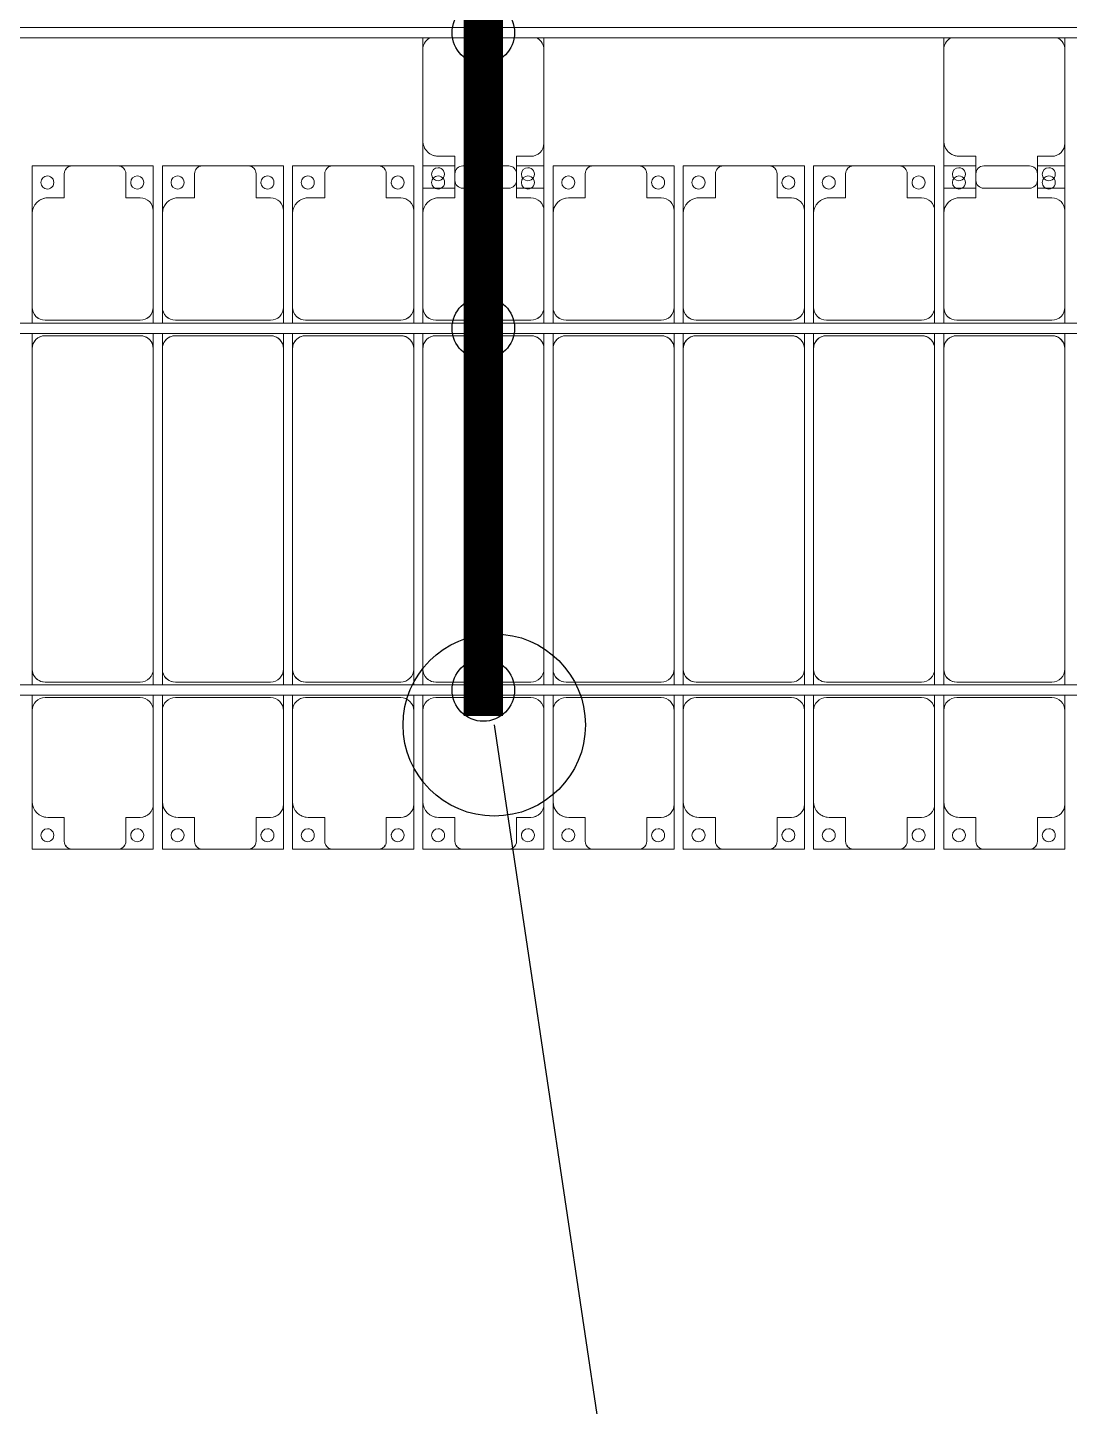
# Model space of a CAD drawing. Header units: millimetres. Extents: x -178706 to 107777, y -87310 to 933.
# Drawn here: x -158641 to -154641, y -81927 to -76631 of the extents above; entities that cross this region are included whole.
import ezdxf

# ---------------------------------------------------------------- set-up
doc = ezdxf.new("R2010")
doc.units = ezdxf.units.MM
doc.layers.add('A-GENM', color=13, linetype='Continuous', lineweight=9)
doc.layers.add('S-BEAM', color=12, linetype='Continuous', lineweight=9)
for name, color, linetype in [('GC-BICH NEO', 6, 'Continuous'), ('GC-DAY NEO', 5, 'Continuous'), ('GC-HOP 40x60 GIA CUONG', 1, 'Continuous')]:
    doc.layers.add(name, color=color, linetype=linetype)

# ---------------------------------------------------------------- blocks, each defined once
blk = doc.blocks.new('Dải phao đi lại kèm đỡ invester - DẢI PHAO ĐI LẠI-19658-BỐ TRÍ KHUNG KẾT CẤU BÈ PIN 04')
at = {"layer": 'A-GENM', "color": 7}
for p, q in [((12258.4, 1312.2), (12411.8, 1312.2)), ((12258.4, 1129.7), (12258.4, 1312.2)), ((12381.8, 1282.2), (12381.8, 1189.7)), ((12588.2, 1312.2), (12411.8, 1312.2)), ((12588.2, 1312.2), (12723.4, 1312.2)), ((12618.2, 1189.7), (12618.2, 1282.2)), ((12723.4, 1312.2), (12723.4, 1139.7)), ((12758.4, 1312.2), (12911.8, 1312.2)), ((12758.4, 1129.7), (12758.4, 1312.2)), ((12881.8, 1282.2), (12881.8, 1189.7)), ((13088.2, 1312.2), (12911.8, 1312.2)), ((13088.2, 1312.2), (13223.4, 1312.2)), ((13118.2, 1189.7), (13118.2, 1282.2)), ((13223.4, 1312.2), (13223.4, 1139.7)), ((13258.4, 1312.2), (13411.8, 1312.2)), ((13258.4, 1129.7), (13258.4, 1312.2)), ((13381.8, 1282.2), (13381.8, 1189.7)), ((13588.2, 1312.2), (13411.8, 1312.2)), ((13588.2, 1312.2), (13723.4, 1312.2)), ((13618.2, 1189.7), (13618.2, 1282.2)), ((13723.4, 1312.2), (13723.4, 1139.7)), ((13758.4, 1312.2), (13881.8, 1312.2)), ((13758.4, 1129.7), (13758.4, 1312.2)), ((13881.8, 1282.2), (13881.8, 1189.7)), ((14088.2, 1312.2), (13911.8, 1312.2)), ((14118.2, 1312.2), (14223.4, 1312.2)), ((14118.2, 1189.7), (14118.2, 1282.2)), ((14223.4, 1312.2), (14223.4, 1139.7)), ((14258.4, 1312.2), (14411.8, 1312.2)), ((14258.4, 1129.7), (14258.4, 1312.2)), ((14381.8, 1282.2), (14381.8, 1189.7)), ((14588.2, 1312.2), (14411.8, 1312.2)), ((14588.2, 1312.2), (14723.4, 1312.2)), ((14618.2, 1189.7), (14618.2, 1282.2)), ((14723.4, 1312.2), (14723.4, 1139.7)), ((14758.4, 1312.2), (14911.8, 1312.2)), ((14758.4, 1129.7), (14758.4, 1312.2)), ((14881.8, 1282.2), (14881.8, 1189.7)), ((15088.2, 1312.2), (14911.8, 1312.2)), ((15088.2, 1312.2), (15223.4, 1312.2)), ((15118.2, 1189.7), (15118.2, 1282.2)), ((15223.4, 1312.2), (15223.4, 1139.7)), ((15258.4, 1312.2), (15411.8, 1312.2)), ((15258.4, 1129.7), (15258.4, 1312.2)), ((15381.8, 1282.2), (15381.8, 1189.7)), ((15588.2, 1312.2), (15411.8, 1312.2)), ((15588.2, 1312.2), (15723.4, 1312.2)), ((15618.2, 1189.7), (15618.2, 1282.2)), ((15723.4, 1312.2), (15723.4, 1139.7)), ((15758.4, 1312.2), (15881.8, 1312.2)), ((15758.4, 1129.7), (15758.4, 1312.2)), ((15881.8, 1282.2), (15881.8, 1189.7)), ((16088.2, 1312.2), (15911.8, 1312.2)), ((16118.2, 1312.2), (16223.4, 1312.2)), ((16118.2, 1189.7), (16118.2, 1282.2)), ((16223.4, 1312.2), (16223.4, 1139.7)), ((12381.8, 1189.7), (12318.4, 1189.7)), ((12673.4, 1189.7), (12618.2, 1189.7)), ((12881.8, 1189.7), (12818.4, 1189.7)), ((13173.4, 1189.7), (13118.2, 1189.7)), ((13381.8, 1189.7), (13318.4, 1189.7)), ((13673.4, 1189.7), (13618.2, 1189.7)), ((13881.8, 1189.7), (13818.4, 1189.7)), ((14173.4, 1189.7), (14118.2, 1189.7)), ((14381.8, 1189.7), (14318.4, 1189.7)), ((14673.4, 1189.7), (14618.2, 1189.7)), ((14881.8, 1189.7), (14818.4, 1189.7)), ((15173.4, 1189.7), (15118.2, 1189.7)), ((15381.8, 1189.7), (15318.4, 1189.7)), ((15673.4, 1189.7), (15618.2, 1189.7)), ((15881.8, 1189.7), (15818.4, 1189.7)), ((16173.4, 1189.7), (16118.2, 1189.7)), ((12258.4, 1129.7), (12258.4, 769.7)), ((12723.4, 769.7), (12723.4, 1139.7)), ((12758.4, 1129.7), (12758.4, 769.7)), ((13223.4, 769.7), (13223.4, 1139.7)), ((13258.4, 1129.7), (13258.4, 769.7)), ((13723.4, 769.7), (13723.4, 1139.7)), ((13758.4, 1129.7), (13758.4, 769.7)), ((14223.4, 769.7), (14223.4, 1139.7)), ((14258.4, 1129.7), (14258.4, 769.7)), ((14723.4, 769.7), (14723.4, 1139.7)), ((14758.4, 1129.7), (14758.4, 769.7)), ((15223.4, 769.7), (15223.4, 1139.7)), ((15258.4, 1129.7), (15258.4, 769.7)), ((15723.4, 769.7), (15723.4, 1139.7)), ((15758.4, 1129.7), (15758.4, 769.7)), ((16223.4, 769.7), (16223.4, 1139.7)), ((12258.4, 708.9), (12258.4, 769.7)), ((12723.4, 769.7), (12723.4, 708.9)), ((12758.4, 708.9), (12758.4, 769.7)), ((13223.4, 769.7), (13223.4, 708.9)), ((13258.4, 708.9), (13258.4, 769.7)), ((13723.4, 769.7), (13723.4, 708.9)), ((13758.4, 708.9), (13758.4, 769.7)), ((14223.4, 769.7), (14223.4, 708.9)), ((14258.4, 708.9), (14258.4, 769.7)), ((14723.4, 769.7), (14723.4, 708.9)), ((14758.4, 708.9), (14758.4, 769.7)), ((15223.4, 769.7), (15223.4, 708.9)), ((15258.4, 708.9), (15258.4, 769.7)), ((15723.4, 769.7), (15723.4, 708.9)), ((15758.4, 708.9), (15758.4, 769.7)), ((16223.4, 769.7), (16223.4, 708.9)), ((12308.4, 719.7), (12673.4, 719.7)), ((12808.4, 719.7), (13173.4, 719.7)), ((13308.4, 719.7), (13673.4, 719.7)), ((13808.4, 719.7), (14173.4, 719.7)), ((14308.4, 719.7), (14673.4, 719.7)), ((14808.4, 719.7), (15173.4, 719.7)), ((15308.4, 719.7), (15673.4, 719.7)), ((15808.4, 719.7), (16173.4, 719.7)), ((12258.4, 610.3), (12258.4, 668.9)), ((12673.4, 660.3), (12308.4, 660.3)), ((12723.4, 668.9), (12723.4, 610.3)), ((12758.4, 610.3), (12758.4, 668.9)), ((13173.4, 660.3), (12808.4, 660.3)), ((13223.4, 668.9), (13223.4, 610.3)), ((13258.4, 610.3), (13258.4, 668.9)), ((13673.4, 660.3), (13308.4, 660.3)), ((13723.4, 668.9), (13723.4, 610.3)), ((13758.4, 610.3), (13758.4, 668.9)), ((14173.4, 660.3), (13808.4, 660.3)), ((14223.4, 668.9), (14223.4, 610.3)), ((14258.4, 610.3), (14258.4, 668.9)), ((14673.4, 660.3), (14308.4, 660.3)), ((14723.4, 668.9), (14723.4, 610.3)), ((14758.4, 610.3), (14758.4, 668.9)), ((15173.4, 660.3), (14808.4, 660.3)), ((15223.4, 668.9), (15223.4, 610.3)), ((15258.4, 610.3), (15258.4, 668.9)), ((15673.4, 660.3), (15308.4, 660.3)), ((15723.4, 668.9), (15723.4, 610.3)), ((15758.4, 610.3), (15758.4, 668.9)), ((16173.4, 660.3), (15808.4, 660.3)), ((16223.4, 668.9), (16223.4, 610.3)), ((12258.4, 610.3), (12258.4, -620.3)), ((12723.4, -620.3), (12723.4, 610.3)), ((12758.4, 610.3), (12758.4, -620.3)), ((13223.4, -620.3), (13223.4, 610.3)), ((13258.4, 610.3), (13258.4, -620.3)), ((13723.4, -620.3), (13723.4, 610.3)), ((13758.4, 610.3), (13758.4, -620.3)), ((14223.4, -620.3), (14223.4, 610.3)), ((14258.4, 610.3), (14258.4, -620.3)), ((14723.4, -620.3), (14723.4, 610.3)), ((14758.4, 610.3), (14758.4, -620.3)), ((15223.4, -620.3), (15223.4, 610.3)), ((15258.4, 610.3), (15258.4, -620.3)), ((15723.4, -620.3), (15723.4, 610.3)), ((15758.4, 610.3), (15758.4, -620.3)), ((16223.4, -620.3), (16223.4, 610.3)), ((12258.4, -681.1), (12258.4, -620.3)), ((12723.4, -620.3), (12723.4, -681.1)), ((12758.4, -681.1), (12758.4, -620.3)), ((13223.4, -620.3), (13223.4, -681.1)), ((13258.4, -681.1), (13258.4, -620.3)), ((13723.4, -620.3), (13723.4, -681.1)), ((13758.4, -681.1), (13758.4, -620.3)), ((14223.4, -620.3), (14223.4, -681.1)), ((14258.4, -681.1), (14258.4, -620.3)), ((14723.4, -620.3), (14723.4, -681.1)), ((14758.4, -681.1), (14758.4, -620.3)), ((15223.4, -620.3), (15223.4, -681.1)), ((15258.4, -681.1), (15258.4, -620.3)), ((15723.4, -620.3), (15723.4, -681.1)), ((15758.4, -681.1), (15758.4, -620.3)), ((16223.4, -620.3), (16223.4, -681.1)), ((12308.4, -670.3), (12673.4, -670.3)), ((12808.4, -670.3), (13173.4, -670.3)), ((13308.4, -670.3), (13673.4, -670.3)), ((13808.4, -670.3), (14173.4, -670.3)), ((14308.4, -670.3), (14673.4, -670.3)), ((14808.4, -670.3), (15173.4, -670.3)), ((15308.4, -670.3), (15673.4, -670.3)), ((15808.4, -670.3), (16173.4, -670.3)), ((12258.4, -779.7), (12258.4, -721.1)), ((12673.4, -729.7), (12308.4, -729.7)), ((12723.4, -721.1), (12723.4, -779.7)), ((12758.4, -779.7), (12758.4, -721.1)), ((13173.4, -729.7), (12808.4, -729.7)), ((13223.4, -721.1), (13223.4, -779.7)), ((13258.4, -779.7), (13258.4, -721.1)), ((13673.4, -729.7), (13308.4, -729.7)), ((13723.4, -721.1), (13723.4, -779.7)), ((13758.4, -779.7), (13758.4, -721.1)), ((14173.4, -729.7), (13808.4, -729.7)), ((14223.4, -721.1), (14223.4, -779.7)), ((14258.4, -779.7), (14258.4, -721.1)), ((14673.4, -729.7), (14308.4, -729.7)), ((14723.4, -721.1), (14723.4, -779.7)), ((14758.4, -779.7), (14758.4, -721.1)), ((15173.4, -729.7), (14808.4, -729.7)), ((15223.4, -721.1), (15223.4, -779.7)), ((15258.4, -779.7), (15258.4, -721.1)), ((15673.4, -729.7), (15308.4, -729.7)), ((15723.4, -721.1), (15723.4, -779.7)), ((15758.4, -779.7), (15758.4, -721.1)), ((16173.4, -729.7), (15808.4, -729.7)), ((16223.4, -721.1), (16223.4, -779.7)), ((12258.4, -779.7), (12258.4, -1129.7)), ((12723.4, -1139.7), (12723.4, -779.7)), ((12758.4, -779.7), (12758.4, -1129.7)), ((13223.4, -1139.7), (13223.4, -779.7)), ((13258.4, -779.7), (13258.4, -1129.7)), ((13723.4, -1139.7), (13723.4, -779.7)), ((13758.4, -779.7), (13758.4, -1129.7)), ((14223.4, -1139.7), (14223.4, -779.7)), ((14258.4, -779.7), (14258.4, -1129.7)), ((14723.4, -1139.7), (14723.4, -779.7)), ((14758.4, -779.7), (14758.4, -1129.7)), ((15223.4, -1139.7), (15223.4, -779.7)), ((15258.4, -779.7), (15258.4, -1129.7)), ((15723.4, -1139.7), (15723.4, -779.7)), ((15758.4, -779.7), (15758.4, -1129.7)), ((16223.4, -1139.7), (16223.4, -779.7)), ((12258.4, -1312.2), (12258.4, -1129.7)), ((12723.4, -1139.7), (12723.4, -1312.2)), ((12758.4, -1312.2), (12758.4, -1129.7)), ((13223.4, -1139.7), (13223.4, -1312.2)), ((13258.4, -1312.2), (13258.4, -1129.7)), ((13723.4, -1139.7), (13723.4, -1312.2)), ((13758.4, -1312.2), (13758.4, -1129.7)), ((14223.4, -1139.7), (14223.4, -1312.2)), ((14258.4, -1312.2), (14258.4, -1129.7)), ((14723.4, -1139.7), (14723.4, -1312.2)), ((14758.4, -1312.2), (14758.4, -1129.7)), ((15223.4, -1139.7), (15223.4, -1312.2)), ((15258.4, -1312.2), (15258.4, -1129.7)), ((15723.4, -1139.7), (15723.4, -1312.2)), ((15758.4, -1312.2), (15758.4, -1129.7)), ((16223.4, -1139.7), (16223.4, -1312.2)), ((12318.4, -1189.7), (12381.8, -1189.7)), ((12381.8, -1189.7), (12381.8, -1282.2)), ((12618.2, -1282.2), (12618.2, -1189.7)), ((12618.2, -1189.7), (12673.4, -1189.7)), ((12818.4, -1189.7), (12881.8, -1189.7)), ((12881.8, -1189.7), (12881.8, -1282.2)), ((13118.2, -1282.2), (13118.2, -1189.7)), ((13118.2, -1189.7), (13173.4, -1189.7)), ((13318.4, -1189.7), (13381.8, -1189.7)), ((13381.8, -1189.7), (13381.8, -1282.2)), ((13618.2, -1282.2), (13618.2, -1189.7)), ((13618.2, -1189.7), (13673.4, -1189.7)), ((13818.4, -1189.7), (13881.8, -1189.7)), ((13881.8, -1189.7), (13881.8, -1282.2)), ((14118.2, -1282.2), (14118.2, -1189.7)), ((14118.2, -1189.7), (14173.4, -1189.7)), ((14318.4, -1189.7), (14381.8, -1189.7)), ((14381.8, -1189.7), (14381.8, -1282.2)), ((14618.2, -1282.2), (14618.2, -1189.7)), ((14618.2, -1189.7), (14673.4, -1189.7)), ((14818.4, -1189.7), (14881.8, -1189.7)), ((14881.8, -1189.7), (14881.8, -1282.2)), ((15118.2, -1282.2), (15118.2, -1189.7)), ((15118.2, -1189.7), (15173.4, -1189.7)), ((15318.4, -1189.7), (15381.8, -1189.7)), ((15381.8, -1189.7), (15381.8, -1282.2)), ((15618.2, -1282.2), (15618.2, -1189.7)), ((15618.2, -1189.7), (15673.4, -1189.7)), ((15818.4, -1189.7), (15881.8, -1189.7)), ((15881.8, -1189.7), (15881.8, -1282.2)), ((16118.2, -1282.2), (16118.2, -1189.7)), ((16118.2, -1189.7), (16173.4, -1189.7)), ((12411.8, -1312.2), (12258.4, -1312.2)), ((12411.8, -1312.2), (12588.2, -1312.2)), ((12723.4, -1312.2), (12588.2, -1312.2)), ((12911.8, -1312.2), (12758.4, -1312.2)), ((12911.8, -1312.2), (13088.2, -1312.2)), ((13223.4, -1312.2), (13088.2, -1312.2)), ((13411.8, -1312.2), (13258.4, -1312.2)), ((13411.8, -1312.2), (13588.2, -1312.2)), ((13723.4, -1312.2), (13588.2, -1312.2)), ((13911.8, -1312.2), (13758.4, -1312.2)), ((13911.8, -1312.2), (14088.2, -1312.2)), ((14223.4, -1312.2), (14088.2, -1312.2)), ((14411.8, -1312.2), (14258.4, -1312.2)), ((14411.8, -1312.2), (14588.2, -1312.2)), ((14723.4, -1312.2), (14588.2, -1312.2)), ((14911.8, -1312.2), (14758.4, -1312.2)), ((14911.8, -1312.2), (15088.2, -1312.2)), ((15223.4, -1312.2), (15088.2, -1312.2)), ((15411.8, -1312.2), (15258.4, -1312.2)), ((15411.8, -1312.2), (15588.2, -1312.2)), ((15723.4, -1312.2), (15588.2, -1312.2)), ((15911.8, -1312.2), (15758.4, -1312.2)), ((15911.8, -1312.2), (16088.2, -1312.2)), ((16223.4, -1312.2), (16088.2, -1312.2))]:
    blk.add_line(p, q, dxfattribs=at)
for centre, radius, start, end in [((12316.8, 1248.6), 25, 90, 270), ((12316.8, 1248.6), 25, 270, 90), ((12411.8, 1282.2), 30, 90, 180), ((12411.8, 1282.2), 30, 90, 150), ((12588.2, 1282.2), 30, 360, 90), ((12588.2, 1282.2), 30, 30, 90), ((12661.8, 1248.6), 25, 90, 270), ((12661.8, 1248.6), 25, 270, 90), ((12816.8, 1248.6), 25, 90, 270), ((12816.8, 1248.6), 25, 270, 90), ((12911.8, 1282.2), 30, 90, 180), ((12911.8, 1282.2), 30, 90, 150), ((13088.2, 1282.2), 30, 360, 90), ((13088.2, 1282.2), 30, 30, 90), ((13161.8, 1248.6), 25, 90, 270), ((13161.8, 1248.6), 25, 270, 90), ((13316.8, 1248.6), 25, 90, 270), ((13316.8, 1248.6), 25, 270, 90), ((13411.8, 1282.2), 30, 90, 180), ((13411.8, 1282.2), 30, 90, 150), ((13588.2, 1282.2), 30, 360, 90), ((13588.2, 1282.2), 30, 30, 90), ((13661.8, 1248.6), 25, 90, 270), ((13661.8, 1248.6), 25, 270, 90), ((13816.8, 1248.6), 25, 90, 270), ((13816.8, 1248.6), 25, 270, 90), ((13911.8, 1282.2), 30, 90, 180), ((14088.2, 1282.2), 30, 360, 90), ((14161.8, 1248.6), 25, 90, 270), ((14161.8, 1248.6), 25, 270, 90), ((14316.8, 1248.6), 25, 90, 270), ((14316.8, 1248.6), 25, 270, 90), ((14411.8, 1282.2), 30, 90, 180), ((14411.8, 1282.2), 30, 90, 150), ((14588.2, 1282.2), 30, 360, 90), ((14588.2, 1282.2), 30, 30, 90), ((14661.8, 1248.6), 25, 90, 270), ((14661.8, 1248.6), 25, 270, 90), ((14816.8, 1248.6), 25, 90, 270), ((14816.8, 1248.6), 25, 270, 90), ((14911.8, 1282.2), 30, 90, 180), ((14911.8, 1282.2), 30, 90, 150), ((15088.2, 1282.2), 30, 360, 90), ((15088.2, 1282.2), 30, 30, 90), ((15161.8, 1248.6), 25, 90, 270), ((15161.8, 1248.6), 25, 270, 90), ((15316.8, 1248.6), 25, 90, 270), ((15316.8, 1248.6), 25, 270, 90), ((15411.8, 1282.2), 30, 90, 180), ((15411.8, 1282.2), 30, 90, 150), ((15588.2, 1282.2), 30, 360, 90), ((15588.2, 1282.2), 30, 30, 90), ((15661.8, 1248.6), 25, 90, 270), ((15661.8, 1248.6), 25, 270, 90), ((15816.8, 1248.6), 25, 90, 270), ((15816.8, 1248.6), 25, 270, 90), ((15911.8, 1282.2), 30, 90, 180), ((16088.2, 1282.2), 30, 360, 90), ((16161.8, 1248.6), 25, 90, 270), ((16161.8, 1248.6), 25, 270, 90), ((12661.8, 1248.6), 25, 180, 195), ((13161.8, 1248.6), 25, 180, 195), ((13661.8, 1248.6), 25, 180, 195), ((14661.8, 1248.6), 25, 180, 195), ((15161.8, 1248.6), 25, 180, 195), ((15661.8, 1248.6), 25, 180, 195), ((12318.4, 1129.7), 60, 90, 180), ((12318.4, 1129.7), 60, 90, 120), ((12673.4, 1139.7), 50, 0, 90), ((12673.4, 1139.7), 50, 45, 90), ((12818.4, 1129.7), 60, 90, 180), ((12818.4, 1129.7), 60, 90, 120), ((13173.4, 1139.7), 50, 360, 90), ((13173.4, 1139.7), 50, 45, 90), ((13318.4, 1129.7), 60, 90, 180), ((13318.4, 1129.7), 60, 90, 120), ((13673.4, 1139.7), 50, 0, 90), ((13673.4, 1139.7), 50, 45, 90), ((13818.4, 1129.7), 60, 90, 180), ((13818.4, 1129.7), 60, 90, 120), ((14173.4, 1139.7), 50, 360, 90), ((14173.4, 1139.7), 50, 45, 90), ((14318.4, 1129.7), 60, 90, 180), ((14318.4, 1129.7), 60, 91.5988, 120), ((14673.4, 1139.7), 50, 0, 90), ((14673.4, 1139.7), 50, 45, 90), ((14818.4, 1129.7), 60, 90, 180), ((14818.4, 1129.7), 60, 90, 120), ((15173.4, 1139.7), 50, 0, 90), ((15173.4, 1139.7), 50, 45, 90), ((15318.4, 1129.7), 60, 90, 180), ((15318.4, 1129.7), 60, 90, 120), ((15673.4, 1139.7), 50, 360, 90), ((15673.4, 1139.7), 50, 45, 90), ((15818.4, 1129.7), 60, 90, 180), ((15818.4, 1129.7), 60, 90, 120), ((16173.4, 1139.7), 50, 0, 90), ((16173.4, 1139.7), 50, 45, 90), ((12308.4, 769.7), 50, 180, 270), ((12673.4, 769.7), 50, 270, 360), ((12808.4, 769.7), 50, 180, 270), ((13173.4, 769.7), 50, 270, 0), ((13308.4, 769.7), 50, 180, 270), ((13673.4, 769.7), 50, 270, 360), ((13808.4, 769.7), 50, 180, 270), ((14173.4, 769.7), 50, 270, 360), ((14308.4, 769.7), 50, 180, 270), ((14673.4, 769.7), 50, 270, 0), ((14808.4, 769.7), 50, 180, 270), ((15173.4, 769.7), 50, 270, 360), ((15308.4, 769.7), 50, 180, 270), ((15673.4, 769.7), 50, 270, 0), ((15808.4, 769.7), 50, 180, 270), ((16173.4, 769.7), 50, 270, 0), ((12308.4, 769.7), 50, 225, 270), ((12673.4, 769.7), 50, 270, 315), ((12808.4, 769.7), 50, 225, 270), ((13173.4, 769.7), 50, 270, 315), ((13308.4, 769.7), 50, 225, 270), ((13673.4, 769.7), 50, 270, 315), ((13808.4, 769.7), 50, 225, 270), ((14173.4, 769.7), 50, 270, 315), ((14308.4, 769.7), 50, 225, 270), ((14673.4, 769.7), 50, 270, 315), ((14808.4, 769.7), 50, 225, 270), ((15173.4, 769.7), 50, 270, 315), ((15308.4, 769.7), 50, 225, 270), ((15673.4, 769.7), 50, 270, 315), ((15808.4, 769.7), 50, 225, 270), ((16173.4, 769.7), 50, 270, 315), ((12308.4, 610.3), 50, 90, 180), ((12308.4, 610.3), 50, 105, 180), ((12673.4, 610.3), 50, 0, 90), ((12673.4, 610.3), 50, 15, 90), ((12808.4, 610.3), 50, 90, 180), ((12808.4, 610.3), 50, 105, 180), ((13173.4, 610.3), 50, 0, 90), ((13173.4, 610.3), 50, 15, 90), ((13308.4, 610.3), 50, 90, 180), ((13308.4, 610.3), 50, 105, 180), ((13673.4, 610.3), 50, 360, 90), ((13673.4, 610.3), 50, 15, 90), ((13808.4, 610.3), 50, 90, 180), ((13808.4, 610.3), 50, 105, 180), ((14173.4, 610.3), 50, 0, 90), ((14173.4, 610.3), 50, 15, 90), ((14308.4, 610.3), 50, 90, 180), ((14308.4, 610.3), 50, 105, 180), ((14673.4, 610.3), 50, 0, 90), ((14673.4, 610.3), 50, 15, 90), ((14808.4, 610.3), 50, 90, 180), ((14808.4, 610.3), 50, 105, 180), ((15173.4, 610.3), 50, 360, 90), ((15173.4, 610.3), 50, 15, 90), ((15308.4, 610.3), 50, 90, 180), ((15308.4, 610.3), 50, 105, 180), ((15673.4, 610.3), 50, 360, 90), ((15673.4, 610.3), 50, 15, 90), ((15808.4, 610.3), 50, 90, 180), ((15808.4, 610.3), 50, 105, 180), ((16173.4, 610.3), 50, 360, 90), ((16173.4, 610.3), 50, 15, 90), ((12308.4, -620.3), 50, 180, 270), ((12308.4, -620.3), 50, 195, 270), ((12673.4, -620.3), 50, 270, 0), ((12673.4, -620.3), 50, 270, 0), ((12808.4, -620.3), 50, 180, 270), ((12808.4, -620.3), 50, 195, 270), ((13173.4, -620.3), 50, 270, 0), ((13173.4, -620.3), 50, 270, 0), ((13308.4, -620.3), 50, 180, 270), ((13308.4, -620.3), 50, 195, 270), ((13673.4, -620.3), 50, 270, 360), ((13673.4, -620.3), 50, 270, 360), ((13808.4, -620.3), 50, 180, 270), ((13808.4, -620.3), 50, 195, 270), ((14173.4, -620.3), 50, 270, 0), ((14173.4, -620.3), 50, 270, 0), ((14308.4, -620.3), 50, 180, 270), ((14308.4, -620.3), 50, 195, 270), ((14673.4, -620.3), 50, 270, 0), ((14673.4, -620.3), 50, 270, 0), ((14808.4, -620.3), 50, 180, 270), ((14808.4, -620.3), 50, 195, 270), ((15173.4, -620.3), 50, 270, 360), ((15173.4, -620.3), 50, 270, 360), ((15308.4, -620.3), 50, 180, 270), ((15308.4, -620.3), 50, 195, 270), ((15673.4, -620.3), 50, 270, 0), ((15673.4, -620.3), 50, 270, 0), ((15808.4, -620.3), 50, 180, 270), ((15808.4, -620.3), 50, 195, 270), ((16173.4, -620.3), 50, 270, 0), ((16173.4, -620.3), 50, 270, 0), ((12308.4, -779.7), 50, 90, 180), ((12308.4, -779.7), 50, 90, 135), ((12673.4, -779.7), 50, 360, 90), ((12673.4, -779.7), 50, 45, 90), ((12808.4, -779.7), 50, 90, 180), ((12808.4, -779.7), 50, 90, 135), ((13173.4, -779.7), 50, 360, 90), ((13173.4, -779.7), 50, 45, 90), ((13308.4, -779.7), 50, 90, 180), ((13308.4, -779.7), 50, 90, 135), ((13673.4, -779.7), 50, 360, 90), ((13673.4, -779.7), 50, 45, 90), ((13808.4, -779.7), 50, 90, 180), ((13808.4, -779.7), 50, 90, 135), ((14173.4, -779.7), 50, 360, 90), ((14173.4, -779.7), 50, 45, 90), ((14308.4, -779.7), 50, 90, 180), ((14308.4, -779.7), 50, 90, 135), ((14673.4, -779.7), 50, 360, 90), ((14673.4, -779.7), 50, 45, 90), ((14808.4, -779.7), 50, 90, 180), ((14808.4, -779.7), 50, 90, 135), ((15173.4, -779.7), 50, 0, 90), ((15173.4, -779.7), 50, 45, 90), ((15308.4, -779.7), 50, 90, 180), ((15308.4, -779.7), 50, 90, 135), ((15673.4, -779.7), 50, 0, 90), ((15673.4, -779.7), 50, 45, 90), ((15808.4, -779.7), 50, 90, 180), ((15808.4, -779.7), 50, 90, 135), ((16173.4, -779.7), 50, 360, 90), ((16173.4, -779.7), 50, 45, 90), ((12318.4, -1129.7), 60, 180, 270), ((12673.4, -1139.7), 50, 270, 360), ((12818.4, -1129.7), 60, 180, 270), ((13173.4, -1139.7), 50, 270, 360), ((13318.4, -1129.7), 60, 180, 270), ((13673.4, -1139.7), 50, 270, 360), ((13818.4, -1129.7), 60, 180, 270), ((14173.4, -1139.7), 50, 270, 360), ((14318.4, -1129.7), 60, 180, 270), ((14673.4, -1139.7), 50, 270, 360), ((14818.4, -1129.7), 60, 180, 270), ((15173.4, -1139.7), 50, 270, 360), ((15318.4, -1129.7), 60, 180, 270), ((15673.4, -1139.7), 50, 270, 360), ((15818.4, -1129.7), 60, 180, 270), ((16173.4, -1139.7), 50, 270, 360), ((12318.4, -1129.7), 60, 240, 270), ((12673.4, -1139.7), 50, 270, 315), ((12818.4, -1129.7), 60, 240, 270), ((13173.4, -1139.7), 50, 270, 315), ((13318.4, -1129.7), 60, 240, 270), ((13673.4, -1139.7), 50, 270, 315), ((13818.4, -1129.7), 60, 240, 270), ((14173.4, -1139.7), 50, 270, 315), ((14318.4, -1129.7), 60, 240, 270), ((14673.4, -1139.7), 50, 270, 315), ((14818.4, -1129.7), 60, 240, 270), ((15173.4, -1139.7), 50, 270, 315), ((15318.4, -1129.7), 60, 240, 270), ((15673.4, -1139.7), 50, 270, 315), ((15818.4, -1129.7), 60, 240, 270), ((16173.4, -1139.7), 50, 270, 315), ((12316.8, -1258.6), 25, 90, 270), ((12316.8, -1258.6), 25, 270, 90), ((12661.8, -1258.6), 25, 90, 270), ((12661.8, -1258.6), 25, 165, 180), ((12661.8, -1258.6), 25, 270, 90), ((12816.8, -1258.6), 25, 90, 270), ((12816.8, -1258.6), 25, 270, 90), ((13161.8, -1258.6), 25, 90, 270), ((13161.8, -1258.6), 25, 165, 180), ((13161.8, -1258.6), 25, 270, 90), ((13316.8, -1258.6), 25, 90, 270), ((13316.8, -1258.6), 25, 270, 90), ((13661.8, -1258.6), 25, 90, 270), ((13661.8, -1258.6), 25, 165, 180), ((13661.8, -1258.6), 25, 270, 90), ((13816.8, -1258.6), 25, 90, 270), ((13816.8, -1258.6), 25, 270, 90), ((14161.8, -1258.6), 25, 90, 270), ((14161.8, -1258.6), 25, 165, 180), ((14161.8, -1258.6), 25, 270, 90), ((14316.8, -1258.6), 25, 90, 270), ((14316.8, -1258.6), 25, 270, 90), ((14661.8, -1258.6), 25, 90, 270), ((14661.8, -1258.6), 25, 165, 180), ((14661.8, -1258.6), 25, 270, 90), ((14816.8, -1258.6), 25, 90, 270), ((14816.8, -1258.6), 25, 270, 90), ((15161.8, -1258.6), 25, 90, 270), ((15161.8, -1258.6), 25, 165, 180), ((15161.8, -1258.6), 25, 270, 90), ((15316.8, -1258.6), 25, 90, 270), ((15316.8, -1258.6), 25, 270, 90), ((15661.8, -1258.6), 25, 90, 270), ((15661.8, -1258.6), 25, 165, 180), ((15661.8, -1258.6), 25, 270, 90), ((15816.8, -1258.6), 25, 90, 270), ((15816.8, -1258.6), 25, 270, 90), ((16161.8, -1258.6), 25, 90, 270), ((16161.8, -1258.6), 25, 165, 180), ((16161.8, -1258.6), 25, 270, 90), ((12411.8, -1282.2), 30, 180, 270), ((12411.8, -1282.2), 30, 210, 270), ((12588.2, -1282.2), 30, 270, 360), ((12588.2, -1282.2), 30, 270, 330), ((12911.8, -1282.2), 30, 180, 270), ((12911.8, -1282.2), 30, 210, 270), ((13088.2, -1282.2), 30, 270, 360), ((13088.2, -1282.2), 30, 270, 330), ((13411.8, -1282.2), 30, 180, 270), ((13411.8, -1282.2), 30, 210, 270), ((13588.2, -1282.2), 30, 270, 0), ((13588.2, -1282.2), 30, 270, 330), ((13911.8, -1282.2), 30, 180, 270), ((13911.8, -1282.2), 30, 210, 270), ((14088.2, -1282.2), 30, 270, 360), ((14088.2, -1282.2), 30, 270, 330), ((14411.8, -1282.2), 30, 180, 270), ((14411.8, -1282.2), 30, 210, 270), ((14588.2, -1282.2), 30, 270, 360), ((14588.2, -1282.2), 30, 270, 330), ((14911.8, -1282.2), 30, 180, 270), ((14911.8, -1282.2), 30, 210, 270), ((15088.2, -1282.2), 30, 270, 0), ((15088.2, -1282.2), 30, 270, 330), ((15411.8, -1282.2), 30, 180, 270), ((15411.8, -1282.2), 30, 210, 270), ((15588.2, -1282.2), 30, 270, 360), ((15588.2, -1282.2), 30, 270, 330), ((15911.8, -1282.2), 30, 180, 270), ((15911.8, -1282.2), 30, 210, 270), ((16088.2, -1282.2), 30, 270, 360), ((16088.2, -1282.2), 30, 270, 330)]:
    blk.add_arc(centre, radius, start, end, dxfattribs=at)
blk = doc.blocks.new('Dầm C52 - Dầm C52-22346-BỐ TRÍ KHUNG KẾT CẤU BÈ PIN 04')
at = {"layer": 'S-BEAM', "color": 1}
for p, q in [((-87623.4, 20), (87623.4, 20)), ((87623.4, -20), (-87623.4, -20))]:
    blk.add_line(p, q, dxfattribs=at)
blk = doc.blocks.new('Dai phao do pin - DẢI PHAO ĐỠ PIN-V7-BỐ TRÍ KHUNG KẾT CẤU BÈ PIN 04')
at = {"layer": 'A-GENM', "color": 7}
for p, q in [((-1312.2, 241.6), (-1129.7, 241.6)), ((-1312.2, 118.2), (-1312.2, 241.6)), ((-779.7, 241.6), (-1129.7, 241.6)), ((-779.7, 241.6), (-735.3, 241.6)), ((-1189.7, 181.6), (-1189.7, 118.2)), ((-1189.7, 118.2), (-1282.2, 118.2)), ((-1312.2, 88.2), (-1312.2, -88.2)), ((-1312.2, -223.4), (-1312.2, -118.2)), ((-1282.2, -118.2), (-1189.7, -118.2)), ((-1189.7, -118.2), (-1189.7, -173.4)), ((-1139.7, -223.4), (-1312.2, -223.4)), ((-1139.7, -223.4), (-779.7, -223.4)), ((-735.3, -223.4), (-779.7, -223.4))]:
    blk.add_line(p, q, dxfattribs=at)
for centre, radius, start, end in [((-1129.7, 181.6), 60, 90, 180), ((-779.7, 191.6), 50, 30, 90), ((-779.7, 191.6), 50, 30, 45), ((-1258.6, 183.2), 25, 0, 180), ((-1258.6, 183.2), 25, 180, 0), ((-1129.7, 181.6), 60, 150, 180), ((-1282.2, 88.2), 30, 90, 180), ((-1282.2, -88.2), 30, 180, 270), ((-1258.6, -161.8), 25, 0, 180), ((-1258.6, -161.8), 25, 180, 0), ((-1139.7, -173.4), 50, 180, 270), ((-1139.7, -173.4), 50, 180, 225), ((-779.7, -173.4), 50, 270, 330), ((-779.7, -173.4), 50, 315, 330)]:
    blk.add_arc(centre, radius, start, end, dxfattribs=at)
blk = doc.blocks.new('Dai phao do pin - DẢI PHAO ĐỠ PIN-V8-BỐ TRÍ KHUNG KẾT CẤU BÈ PIN 04')
at = {"layer": 'A-GENM', "color": 7}
for p, q in [((-1312.2, 241.6), (-1129.7, 241.6)), ((-1312.2, 118.2), (-1312.2, 241.6)), ((-779.7, 241.6), (-1129.7, 241.6)), ((-779.7, 241.6), (-735.3, 241.6)), ((-1189.7, 181.6), (-1189.7, 118.2)), ((-1189.7, 118.2), (-1282.2, 118.2)), ((-1312.2, 88.2), (-1312.2, -88.2)), ((-1312.2, -223.4), (-1312.2, -118.2)), ((-1282.2, -118.2), (-1189.7, -118.2)), ((-1189.7, -118.2), (-1189.7, -173.4)), ((-1139.7, -223.4), (-1312.2, -223.4)), ((-1139.7, -223.4), (-779.7, -223.4)), ((-735.3, -223.4), (-779.7, -223.4))]:
    blk.add_line(p, q, dxfattribs=at)
for centre, radius, start, end in [((-1129.7, 181.6), 60, 90, 180), ((-779.7, 191.6), 50, 30, 90), ((-779.7, 191.6), 50, 30, 45), ((-1258.6, 183.2), 25, 0, 180), ((-1258.6, 183.2), 25, 180, 0), ((-1129.7, 181.6), 60, 150, 180), ((-1282.2, 88.2), 30, 90, 180), ((-1282.2, -88.2), 30, 180, 270), ((-1258.6, -161.8), 25, 0, 180), ((-1258.6, -161.8), 25, 180, 0), ((-1139.7, -173.4), 50, 180, 270), ((-1139.7, -173.4), 50, 180, 225), ((-779.7, -173.4), 50, 270, 330), ((-779.7, -173.4), 50, 315, 330)]:
    blk.add_arc(centre, radius, start, end, dxfattribs=at)
blk = doc.blocks.new('HOBANMONG_BEPIN 4_rvt-1-BỐ TRÍ KHUNG KẾT CẤU BÈ PIN 04')
at = {"layer": 'A-GENM', "color": 3, "lineweight": 25}
for name, p, rotation in [('Dai phao do pin - DẢI PHAO ĐỠ PIN-V7-BỐ TRÍ KHUNG KẾT CẤU BÈ PIN 04', (-156882.2, -75936), 90.00010434022407), ('Dai phao do pin - DẢI PHAO ĐỠ PIN-V8-BỐ TRÍ KHUNG KẾT CẤU BÈ PIN 04', (-154882.2, -75936), 90.00010434022407), ('Dải phao đi lại kèm đỡ invester - DẢI PHAO ĐI LẠI-19658-BỐ TRÍ KHUNG KẾT CẤU BÈ PIN 04', (-170882.1, -78475), 0.0001043351917741)]:
    blk.add_blockref(name, p, dxfattribs=dict(at, rotation=rotation))
at = {"layer": 'S-BEAM', "color": 3, "lineweight": 25}
for p, rotation in [((-83794.8, -76651.2), 180.0001043386848), ((-83791.6, -77785.9), 180.0001043386848), ((-83787.8, -79175.9), 180.0001043351917)]:
    blk.add_blockref('Dầm C52 - Dầm C52-22346-BỐ TRÍ KHUNG KẾT CẤU BÈ PIN 04', p, dxfattribs=dict(at, rotation=rotation))

msp = doc.modelspace()

# ---------------------------------------------------------------- linework, layer by layer
at = {"layer": 'GC-BICH NEO'}
msp.add_circle((-156849.4, -79310), 350, dxfattribs=at)
at = {"layer": 'GC-DAY NEO'}
msp.add_line((-156849.4, -79310), (-155674.1, -87223.2), dxfattribs=at)
at = {"layer": 'GC-HOP 40x60 GIA CUONG', "const_width": 150}
msp.add_lwpolyline([(-156891.3, -79275.9), (-156891.3, -64275.9)], dxfattribs=at)
at = {"layer": 'GC-HOP 40x60 GIA CUONG'}
for centre in [(-156891.3, -76651.2), (-156891.3, -77785.9), (-156891.3, -79175.9)]:
    msp.add_circle(centre, 120, dxfattribs=at)

# ---------------------------------------------------------------- block references
at = {"lineweight": 5}
msp.add_blockref('HOBANMONG_BEPIN 4_rvt-1-BỐ TRÍ KHUNG KẾT CẤU BÈ PIN 04', (0, 0), dxfattribs=at)

doc.saveas('drawing.dxf')
